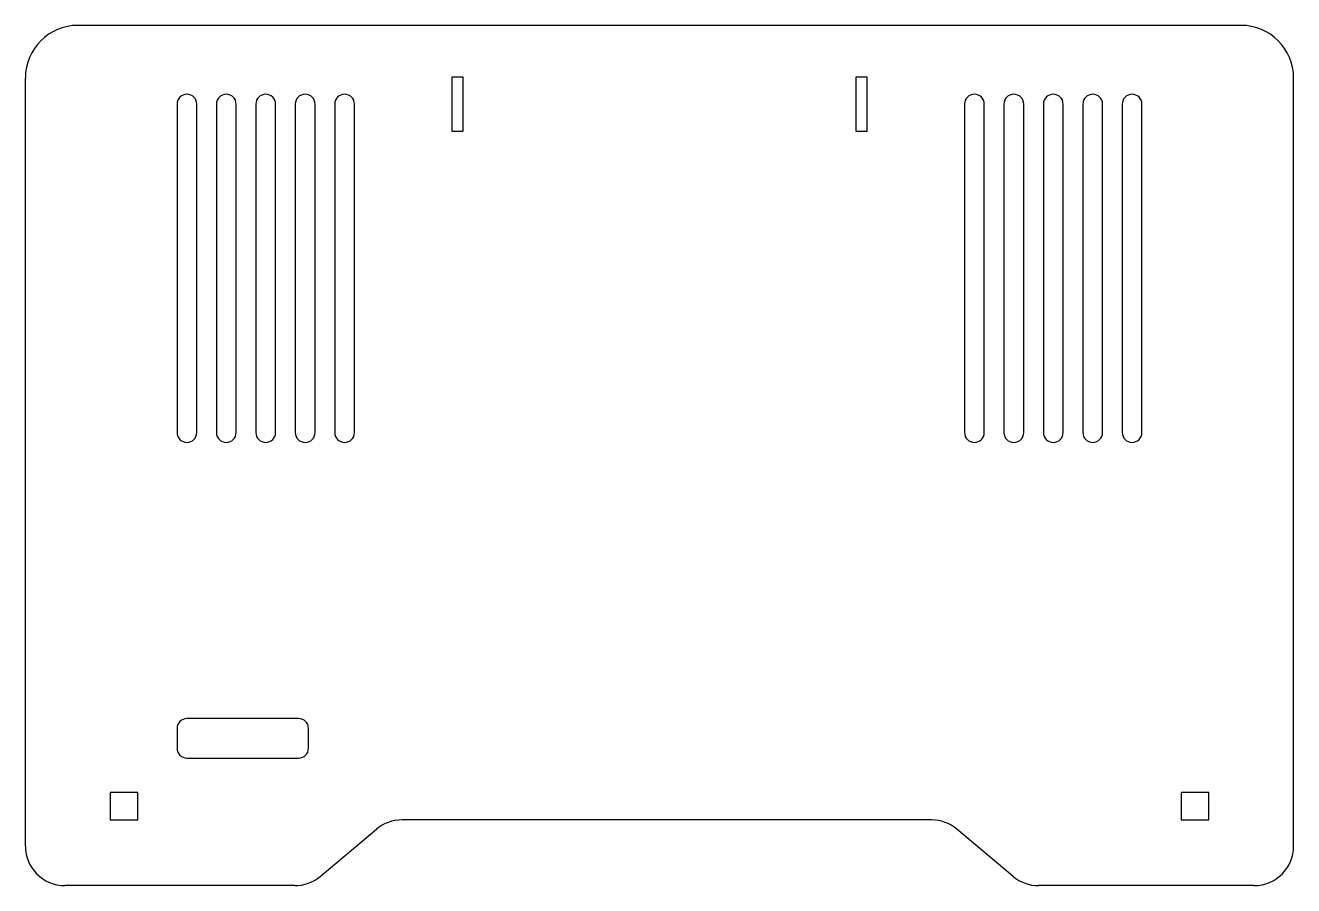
# Model space of a CAD drawing. Header units: millimetres. Extents: x -193 to 0, y 0 to 131.
import ezdxf

# ---------------------------------------------------------------- set-up
doc = ezdxf.new("R2010")
doc.units = ezdxf.units.MM

msp = doc.modelspace()

# ---------------------------------------------------------------- linework, layer by layer
at = {"color": 7, "linetype": 'Continuous', "lineweight": 25}
for p, q in [((-8, 131), (-185, 131)), ((-193, 6), (-193, 123)), ((-126.4, 123.1), (-128.1, 123.1)), ((-128.1, 123.1), (-128.1, 114.9)), ((-126.4, 114.9), (-126.4, 123.1)), ((-64.9, 123.1), (-66.6, 123.1)), ((-66.6, 123.1), (-66.6, 114.9)), ((-64.9, 114.9), (-64.9, 123.1)), ((0, 6), (0, 123)), ((-169.92, 119), (-169.92, 69)), ((-166.92, 69), (-166.92, 119)), ((-163.92, 119), (-163.92, 69)), ((-160.92, 69), (-160.92, 119)), ((-157.92, 119), (-157.92, 69)), ((-154.92, 69), (-154.92, 119)), ((-151.92, 119), (-151.92, 69)), ((-148.92, 69), (-148.92, 119)), ((-145.92, 119), (-145.92, 69)), ((-142.92, 69), (-142.92, 119)), ((-50.08, 119), (-50.08, 69)), ((-47.08, 69), (-47.08, 119)), ((-44.08, 119), (-44.08, 69)), ((-41.08, 69), (-41.08, 119)), ((-38.08, 119), (-38.08, 69)), ((-35.08, 69), (-35.08, 119)), ((-32.08, 119), (-32.08, 69)), ((-29.08, 69), (-29.08, 119)), ((-26.08, 119), (-26.08, 69)), ((-23.08, 69), (-23.08, 119)), ((-128.1, 114.9), (-126.4, 114.9)), ((-66.6, 114.9), (-64.9, 114.9)), ((-151.42, 25.43), (-168.42, 25.43)), ((-169.92, 23.93), (-169.92, 20.93)), ((-149.92, 20.93), (-149.92, 23.93)), ((-168.42, 19.43), (-151.42, 19.43)), ((-180.1, 14.2), (-180.1, 10)), ((-175.9, 14.2), (-180.1, 14.2)), ((-175.9, 10), (-175.9, 14.2)), ((-12.9, 14.2), (-17.1, 14.2)), ((-17.1, 14.2), (-17.1, 10)), ((-12.9, 10), (-12.9, 14.2)), ((-180.1, 10), (-175.9, 10)), ((-55.1, 10), (-135.71, 10)), ((-17.1, 10), (-12.9, 10)), ((-148.14, 1.4), (-139.57, 8.6)), ((-42.67, 1.4), (-51.24, 8.6)), ((-152, 0), (-187, 0)), ((-6, 0), (-38.82, 0))]:
    msp.add_line(p, q, dxfattribs=at)
for centre, radius, start, end in [((-185, 123), 8, 90, 180), ((-8, 123), 8, 0, 90), ((-168.42, 119), 1.5, 0, 180), ((-162.42, 119), 1.5, 0, 180), ((-156.42, 119), 1.5, 360, 180), ((-150.42, 119), 1.5, 0, 180), ((-144.42, 119), 1.5, 0, 180), ((-48.58, 119), 1.5, 0, 180), ((-42.58, 119), 1.5, 0, 180), ((-36.58, 119), 1.5, 0, 180), ((-30.58, 119), 1.5, 0, 180), ((-24.58, 119), 1.5, 360, 180), ((-168.42, 69), 1.5, 180, 0), ((-162.42, 69), 1.5, 180, 0), ((-156.42, 69), 1.5, 180, 0), ((-150.42, 69), 1.5, 180, 0), ((-144.42, 69), 1.5, 180, 0), ((-48.58, 69), 1.5, 180, 0), ((-42.58, 69), 1.5, 180, 0), ((-36.58, 69), 1.5, 180, 0), ((-30.58, 69), 1.5, 180, 0), ((-24.58, 69), 1.5, 180, 0), ((-168.42, 23.93), 1.5, 90, 180), ((-151.42, 23.93), 1.5, 0, 90), ((-168.42, 20.93), 1.5, 180, 270), ((-151.42, 20.93), 1.5, 270, 0), ((-135.71, 4), 6, 90, 130), ((-55.1, 4), 6, 50, 90), ((-187, 6), 6, 180, 270), ((-6, 6), 6, 270, 0), ((-152, 6), 6, 270, 310), ((-38.82, 6), 6, 230, 270)]:
    msp.add_arc(centre, radius, start, end, dxfattribs=at)

doc.saveas('drawing.dxf')
